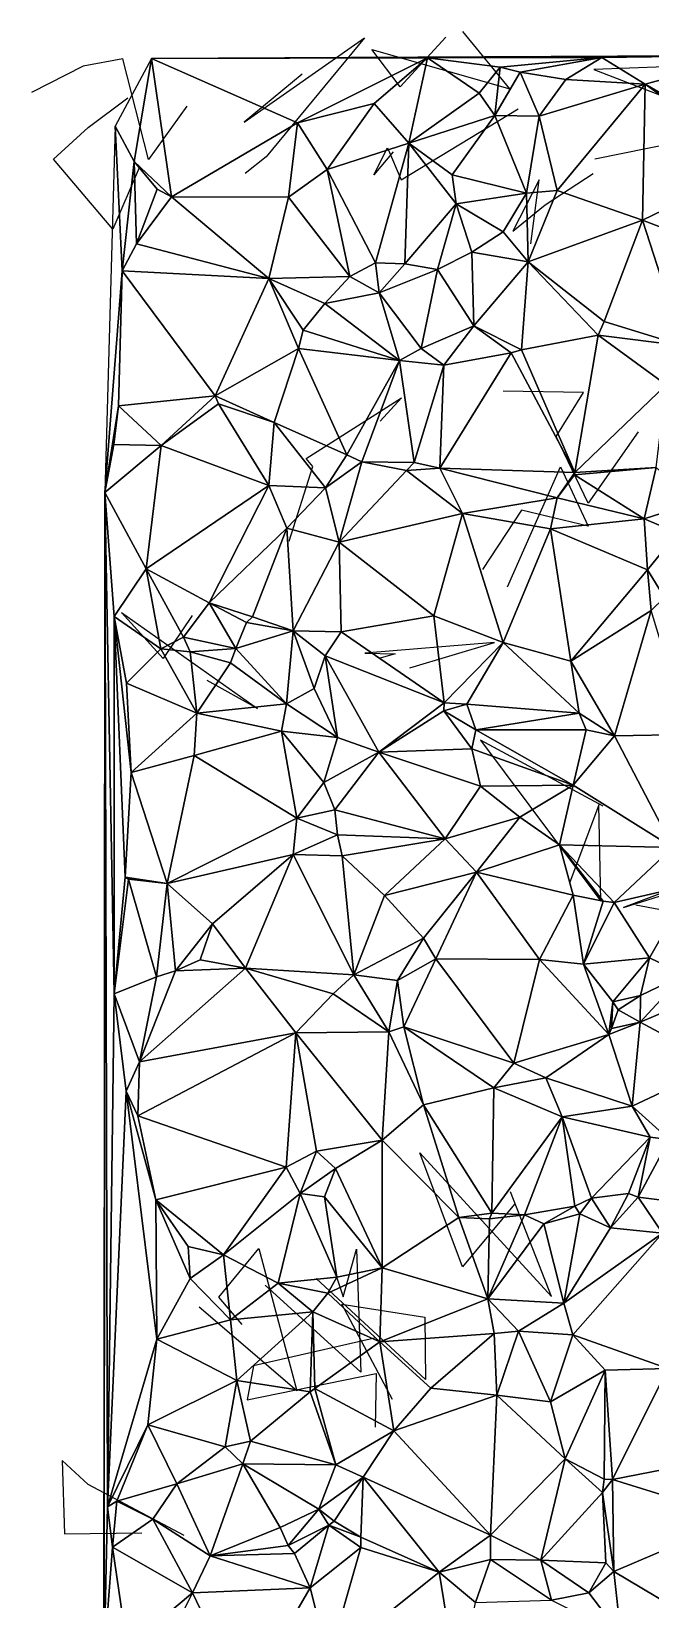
# Model space of a CAD drawing. Header units: metres. Extents: x -15.8 to 15.8, y -15 to 15.8.
# Drawn here: x -15.82 to -8.62, y -2.98 to 15.26 of the extents above; entities that cross this region are included whole.
import ezdxf

# ---------------------------------------------------------------- set-up
doc = ezdxf.new("R2010")
doc.units = ezdxf.units.M
doc.layers.add('CRACKS', color=1, linetype='Continuous')
doc.layers.add('STREET_MESH', color=7, linetype='Continuous')

msp = doc.modelspace()

# ---------------------------------------------------------------- linework, layer by layer
at = {"layer": 'CRACKS'}
for points in [[(-12.67, 14.762, 0.1), (-13.346, 14.202, 0.1), (-11.945, 15.184, 0.1), (-13.09, 13.797, 0.1), (-13.336, 13.606, 0.1)], [(-11.001, 15.19, 0.1), (-11.533, 14.614, 0.1), (-11.861, 15.047, 0.1), (-10.256, 14.59, 0.1), (-10.801, 15.258, 0.1)], [(-14.014, 14.389, 0.1), (-14.46, 13.766, 0.1), (-14.757, 14.937, 0.1), (-15.219, 14.853, 0.1), (-15.821, 14.546, 0.1)], [(-9.268, 13.775, 0.1), (-8.329, 13.964, 0.1), (-8.45, 14.844, 0.1), (-9.279, 14.814, 0.1), (-7.853, 14.263, 0.1)], [(-14.569, 13.67, 0.1), (-14.875, 12.957, 0.1), (-15.563, 13.771, 0.1), (-15.159, 14.139, 0.1), (-14.7, 14.484, 0.1)], [(-11.611, 13.856, 0.1), (-11.836, 13.589, 0.1), (-11.68, 13.902, 0.1), (-11.521, 13.531, 0.1), (-10.16, 14.358, 0.1)], [(-10.012, 12.786, 0.1), (-9.915, 13.53, 0.1), (-10.221, 12.933, 0.1), (-9.844, 13.24, 0.1), (-9.287, 13.606, 0.1)], [(-12.821, 9.33, 0.1), (-12.547, 10.199, 0.1), (-12.624, 10.292, 0.1), (-11.517, 10.998, 0.1), (-11.765, 10.727, 0.1)], [(-8.763, 10.602, 0.1), (-9.345, 9.77, 0.1), (-9.716, 10.546, 0.1), (-9.398, 11.058, 0.1), (-10.332, 11.075, 0.1)], [(-10.285, 8.799, 0.1), (-9.666, 10.194, 0.1), (-9.345, 9.506, 0.1), (-10.119, 9.689, 0.1), (-10.572, 9, 0.1)], [(-13.952, 8.467, 0.1), (-14.29, 7.967, 0.1), (-14.774, 8.5, 0.1), (-13.191, 7.384, 0.1), (-13.776, 7.708, 0.1)], [(-11.421, 7.858, 0.1), (-10.433, 8.15, 0.1), (-11.943, 8.028, 0.1), (-11.589, 8.021, 0.1), (-11.766, 7.968, 0.1)], [(-9.171, 6.247, 0.1), (-10.599, 7.015, 0.1), (-9.198, 5.143, 0.1), (-9.219, 6.265, 0.1), (-9.561, 5.353, 0.1)], [(-8.789, 5.099, 0.1), (-7.637, 4.883, 0.1), (-8.07, 5.395, 0.1), (-8.933, 5.071, 0.1), (-8.01, 5.36, 0.1)], [(-10.2, 1.622, 0.1), (-10.805, 0.89, 0.1), (-11.301, 2.217, 0.1), (-9.773, 0.547, 0.1), (-10.25, 1.765, 0.1)], [(-13.37, 0.219, 0.1), (-13.641, 0.539, 0.1), (-13.176, 1.105, 0.1), (-12.735, -0.549, 0.1), (-13.871, 0.424, 0.1)], [(-12.268, 0.762, 0.1), (-12.193, 0.541, 0.1), (-12.04, 1.096, 0.1), (-11.989, -0.332, 0.1), (-13.102, 0.677, 0.1)], [(-11.62, -0.652, 0.1), (-12.211, 0.458, 0.1), (-11.245, 0.306, 0.1), (-11.236, -0.418, 0.1), (-12.51, 0.757, 0.1)], [(-11.83, 0.06, 0.1), (-13.236, -0.26, 0.1), (-13.311, -0.657, 0.1), (-11.809, -0.35, 0.1), (-11.822, -0.974, 0.1)], [(-14.043, -2.231, 0.1), (-15.16, -1.639, 0.1), (-15.462, -1.36, 0.1), (-15.434, -2.212, 0.1), (-14.538, -2.202, 0.1)]]:
    msp.add_polyline3d(points, dxfattribs=at)
at = {"layer": 'STREET_MESH'}
for points in [[(-11.213, 14.949), (-7.453, 14.976), (-14.422, 14.944)], [(-11.213, 14.949), (-9.185, 14.953), (-7.453, 14.976)], [(-9.185, 14.953), (-8.681, 14.644), (-7.453, 14.976)], [(-8.681, 14.644), (-7.363, 13.881), (-7.453, 14.976)], [(-14.846, 14.154), (-14.625, 13.745), (-14.422, 14.944)], [(-14.625, 13.745), (-14.193, 13.334), (-14.422, 14.944)], [(-12.726, 14.195), (-11.213, 14.949), (-14.422, 14.944)], [(-14.193, 13.334), (-12.726, 14.195), (-14.422, 14.944)], [(-11.833, 14.42), (-11.213, 14.949), (-12.726, 14.195)], [(-11.213, 14.949), (-11.833, 14.42), (-11.431, 13.957)], [(-11.213, 14.949), (-11.431, 13.957), (-10.611, 14.54)], [(-11.213, 14.949), (-10.368, 14.84), (-9.185, 14.953)], [(-10.368, 14.84), (-11.213, 14.949), (-10.611, 14.54)], [(-10.368, 14.84), (-10.611, 14.54), (-10.429, 14.279)], [(-10.368, 14.84), (-10.429, 14.279), (-10.135, 14.784)], [(-10.429, 14.279), (-9.914, 14.272), (-10.135, 14.784)], [(-9.185, 14.953), (-10.368, 14.84), (-10.135, 14.784)], [(-9.606, 14.699), (-9.185, 14.953), (-10.135, 14.784)], [(-9.914, 14.272), (-9.606, 14.699), (-10.135, 14.784)], [(-9.606, 14.699), (-8.681, 14.644), (-9.185, 14.953)], [(-8.681, 14.644), (-9.606, 14.699), (-9.914, 14.272)], [(-8.681, 14.644), (-9.914, 14.272), (-9.707, 13.409)], [(-8.681, 14.644), (-9.707, 13.409), (-8.714, 13.063)], [(-7.376, 13.711), (-8.681, 14.644), (-8.714, 13.063)], [(-7.363, 13.881), (-8.681, 14.644), (-7.376, 13.711)], [(-11.833, 14.42), (-12.726, 14.195), (-12.382, 13.652)], [(-11.431, 13.957), (-11.833, 14.42), (-12.382, 13.652)], [(-10.611, 14.54), (-11.431, 13.957), (-10.429, 14.279)], [(-10.429, 14.279), (-11.431, 13.957), (-10.927, 13.589)], [(-10.429, 14.279), (-10.927, 13.589), (-10.064, 13.377)], [(-9.914, 14.272), (-10.429, 14.279), (-10.064, 13.377)], [(-9.707, 13.409), (-9.914, 14.272), (-10.064, 13.377)], [(-14.968, 9.897), (-14.764, 12.474), (-14.846, 14.154)], [(-14.764, 12.474), (-14.625, 13.745), (-14.846, 14.154)], [(-12.832, 13.33), (-12.726, 14.195), (-14.193, 13.334)], [(-12.382, 13.652), (-12.726, 14.195), (-12.832, 13.33)], [(-11.818, 12.566), (-11.431, 13.957), (-12.382, 13.652)], [(-11.431, 13.957), (-11.818, 12.566), (-11.477, 12.554)], [(-10.879, 13.251), (-11.431, 13.957), (-11.477, 12.554)], [(-11.431, 13.957), (-10.879, 13.251), (-10.927, 13.589)], [(-14.764, 12.474), (-14.6, 12.786), (-14.625, 13.745)], [(-14.625, 13.745), (-14.357, 13.424), (-14.193, 13.334)], [(-14.6, 12.786), (-14.357, 13.424), (-14.625, 13.745)], [(-7.376, 13.711), (-8.714, 13.063), (-7.229, 12.491)], [(-12.116, 12.409), (-12.382, 13.652), (-12.832, 13.33)], [(-12.116, 12.409), (-11.818, 12.566), (-12.382, 13.652)], [(-10.927, 13.589), (-10.879, 13.251), (-10.064, 13.377)], [(-14.357, 13.424), (-14.6, 12.786), (-14.193, 13.334)], [(-14.6, 12.786), (-13.059, 12.385), (-14.193, 13.334)], [(-13.059, 12.385), (-12.832, 13.33), (-14.193, 13.334)], [(-13.059, 12.385), (-12.116, 12.409), (-12.832, 13.33)], [(-10.879, 13.251), (-10.335, 12.925), (-10.064, 13.377)], [(-10.335, 12.925), (-10.042, 12.579), (-10.064, 13.377)], [(-10.042, 12.579), (-9.707, 13.409), (-10.064, 13.377)], [(-9.707, 13.409), (-10.042, 12.579), (-8.714, 13.063)], [(-11.099, 12.489), (-10.879, 13.251), (-11.477, 12.554)], [(-11.099, 12.489), (-10.696, 12.69), (-10.879, 13.251)], [(-10.696, 12.69), (-10.335, 12.925), (-10.879, 13.251)], [(-10.042, 12.579), (-9.159, 11.885), (-8.714, 13.063)], [(-8.714, 13.063), (-9.159, 11.885), (-8.24, 11.602)], [(-8.714, 13.063), (-8.24, 11.602), (-7.229, 12.491)], [(-14.6, 12.786), (-14.764, 12.474), (-13.059, 12.385)], [(-10.335, 12.925), (-10.696, 12.69), (-10.042, 12.579)], [(-10.696, 12.69), (-11.099, 12.489), (-10.675, 11.835)], [(-10.042, 12.579), (-10.696, 12.69), (-10.675, 11.835)], [(-14.764, 12.474), (-14.968, 9.897), (-14.809, 10.904)], [(-13.684, 11.019), (-14.764, 12.474), (-14.809, 10.904)], [(-14.764, 12.474), (-13.684, 11.019), (-13.059, 12.385)], [(-12.116, 12.409), (-13.059, 12.385), (-12.406, 12.093)], [(-11.774, 12.217), (-12.116, 12.409), (-12.406, 12.093)], [(-11.818, 12.566), (-12.116, 12.409), (-11.774, 12.217)], [(-11.818, 12.566), (-11.774, 12.217), (-11.477, 12.554)], [(-11.774, 12.217), (-11.099, 12.489), (-11.477, 12.554)], [(-11.287, 11.57), (-11.099, 12.489), (-11.774, 12.217)], [(-11.099, 12.489), (-11.287, 11.57), (-10.675, 11.835)], [(-10.122, 11.553), (-10.042, 12.579), (-10.675, 11.835)], [(-10.042, 12.579), (-10.122, 11.553), (-9.227, 11.727)], [(-10.042, 12.579), (-9.227, 11.727), (-9.159, 11.885)], [(-13.684, 11.019), (-12.715, 11.569), (-13.059, 12.385)], [(-13.059, 12.385), (-12.66, 11.783), (-12.406, 12.093)], [(-12.715, 11.569), (-12.66, 11.783), (-13.059, 12.385)], [(-12.66, 11.783), (-11.538, 11.429), (-12.406, 12.093)], [(-11.538, 11.429), (-11.774, 12.217), (-12.406, 12.093)], [(-11.538, 11.429), (-11.287, 11.57), (-11.774, 12.217)], [(-9.159, 11.885), (-9.227, 11.727), (-8.24, 11.602)], [(-11.538, 11.429), (-12.66, 11.783), (-12.715, 11.569)], [(-11.287, 11.57), (-11.023, 11.376), (-10.675, 11.835)], [(-11.023, 11.376), (-10.242, 11.521), (-10.675, 11.835)], [(-10.242, 11.521), (-10.122, 11.553), (-10.675, 11.835)], [(-9.227, 11.727), (-10.122, 11.553), (-9.498, 10.129)], [(-9.227, 11.727), (-9.498, 10.129), (-8.437, 11.147)], [(-8.24, 11.602), (-9.227, 11.727), (-8.437, 11.147)], [(-12.715, 11.569), (-13.684, 11.019), (-12.997, 10.711)], [(-12.152, 10.334), (-12.715, 11.569), (-12.997, 10.711)], [(-11.538, 11.429), (-12.715, 11.569), (-12.152, 10.334)], [(-11.023, 11.376), (-11.287, 11.57), (-11.538, 11.429)], [(-9.498, 10.129), (-10.242, 11.521), (-11.069, 10.177)], [(-10.242, 11.521), (-11.023, 11.376), (-11.069, 10.177)], [(-10.122, 11.553), (-10.242, 11.521), (-9.498, 10.129)], [(-11.977, 10.251), (-11.538, 11.429), (-12.152, 10.334)], [(-11.977, 10.251), (-11.368, 10.244), (-11.538, 11.429)], [(-11.368, 10.244), (-11.023, 11.376), (-11.538, 11.429)], [(-11.023, 11.376), (-11.368, 10.244), (-11.069, 10.177)], [(-9.498, 10.129), (-8.552, 10.188), (-8.437, 11.147)], [(-14.312, 10.443), (-13.684, 11.019), (-14.809, 10.904)], [(-13.684, 11.019), (-14.312, 10.443), (-13.643, 10.928)], [(-13.684, 11.019), (-13.643, 10.928), (-12.997, 10.711)], [(-14.968, 9.897), (-14.863, 10.453), (-14.809, 10.904)], [(-14.863, 10.453), (-14.312, 10.443), (-14.809, 10.904)], [(-13.643, 10.928), (-14.312, 10.443), (-13.059, 9.978)], [(-13.643, 10.928), (-13.059, 9.978), (-12.997, 10.711)], [(-13.059, 9.978), (-12.399, 9.949), (-12.997, 10.711)], [(-12.399, 9.949), (-12.152, 10.334), (-12.997, 10.711)], [(-14.312, 10.443), (-14.863, 10.453), (-14.968, 9.897)], [(-14.484, 9.008), (-14.312, 10.443), (-14.968, 9.897)], [(-14.312, 10.443), (-14.484, 9.008), (-13.059, 9.978)], [(-12.399, 9.949), (-11.977, 10.251), (-12.152, 10.334)], [(-11.977, 10.251), (-12.399, 9.949), (-12.242, 9.317)], [(-11.457, 10.151), (-11.977, 10.251), (-12.242, 9.317)], [(-11.977, 10.251), (-11.457, 10.151), (-11.368, 10.244)], [(-11.368, 10.244), (-11.457, 10.151), (-11.069, 10.177)], [(-10.807, 9.651), (-11.457, 10.151), (-12.242, 9.317)], [(-11.457, 10.151), (-10.807, 9.651), (-11.069, 10.177)], [(-9.706, 9.834), (-9.498, 10.129), (-11.069, 10.177)], [(-10.807, 9.651), (-9.706, 9.834), (-11.069, 10.177)], [(-9.706, 9.834), (-9.505, 10.1), (-9.498, 10.129)], [(-9.505, 10.1), (-9.706, 9.834), (-8.692, 9.589)], [(-8.552, 10.188), (-9.505, 10.1), (-8.692, 9.589)], [(-9.505, 10.1), (-8.552, 10.188), (-9.498, 10.129)], [(-8.099, 9.781), (-8.552, 10.188), (-8.692, 9.589)], [(-14.973, -3.648), (-14.968, 9.897), (-14.985, -6.728)], [(-14.934, -1.898), (-14.968, 9.897), (-14.973, -3.648)], [(-14.968, 9.897), (-14.859, 4.066), (-14.86, 8.452)], [(-14.968, 9.897), (-14.934, -1.898), (-14.859, 4.066)], [(-14.484, 9.008), (-14.968, 9.897), (-14.86, 8.452)], [(-13.059, 9.978), (-14.484, 9.008), (-13.755, 8.614)], [(-13.059, 9.978), (-13.755, 8.614), (-12.848, 9.479)], [(-12.399, 9.949), (-13.059, 9.978), (-12.848, 9.479)], [(-12.242, 9.317), (-12.399, 9.949), (-12.848, 9.479)], [(-9.706, 9.834), (-10.807, 9.651), (-9.783, 9.474)], [(-9.706, 9.834), (-9.783, 9.474), (-8.692, 9.589)], [(-8.304, 9.426), (-8.099, 9.781), (-8.692, 9.589)], [(-11.139, 8.462), (-10.807, 9.651), (-12.242, 9.317)], [(-10.807, 9.651), (-11.139, 8.462), (-10.334, 8.151)], [(-9.783, 9.474), (-10.807, 9.651), (-10.334, 8.151)], [(-9.783, 9.474), (-8.653, 8.995), (-8.692, 9.589)], [(-8.653, 8.995), (-8.304, 9.426), (-8.692, 9.589)], [(-13.755, 8.614), (-13.248, 8.451), (-12.848, 9.479)], [(-12.848, 9.479), (-13.248, 8.451), (-12.777, 8.288)], [(-12.242, 9.317), (-12.848, 9.479), (-12.777, 8.288)], [(-12.217, 8.275), (-12.242, 9.317), (-12.777, 8.288)], [(-11.139, 8.462), (-12.242, 9.317), (-12.217, 8.275)], [(-9.547, 7.934), (-9.783, 9.474), (-10.334, 8.151)], [(-9.547, 7.934), (-8.653, 8.995), (-9.783, 9.474)], [(-8.455, 8.674), (-8.304, 9.426), (-8.653, 8.995)], [(-14.314, 8.076), (-14.484, 9.008), (-14.86, 8.452)], [(-14.484, 9.008), (-14.05, 8.212), (-13.755, 8.614)], [(-14.05, 8.212), (-14.484, 9.008), (-14.314, 8.076)], [(-8.612, 8.525), (-8.653, 8.995), (-9.547, 7.934)], [(-8.612, 8.525), (-8.455, 8.674), (-8.653, 8.995)], [(-14.05, 8.212), (-13.442, 8.08), (-13.755, 8.614)], [(-13.317, 8.384), (-13.248, 8.451), (-13.755, 8.614)], [(-13.442, 8.08), (-13.317, 8.384), (-13.755, 8.614)], [(-14.729, 5.421), (-14.661, 6.64), (-14.86, 8.452)], [(-14.859, 4.066), (-14.729, 5.421), (-14.86, 8.452)], [(-14.661, 6.64), (-14.714, 7.678), (-14.86, 8.452)], [(-14.714, 7.678), (-14.314, 8.076), (-14.86, 8.452)], [(-13.248, 8.451), (-13.317, 8.384), (-12.777, 8.288)], [(-11.019, 7.448), (-11.139, 8.462), (-12.217, 8.275)], [(-11.139, 8.462), (-11.019, 7.448), (-10.334, 8.151)], [(-8.612, 8.525), (-9.547, 7.934), (-9.04, 7.068)], [(-8.175, 7.083), (-8.612, 8.525), (-9.04, 7.068)], [(-13.976, 8.042), (-14.05, 8.212), (-14.314, 8.076)], [(-13.976, 8.042), (-13.442, 8.08), (-14.05, 8.212)], [(-13.317, 8.384), (-13.442, 8.08), (-12.777, 8.288)], [(-13.442, 8.08), (-12.855, 7.438), (-12.777, 8.288)], [(-12.855, 7.438), (-12.531, 7.617), (-12.777, 8.288)], [(-12.404, 7.996), (-12.217, 8.275), (-12.777, 8.288)], [(-12.531, 7.617), (-12.404, 7.996), (-12.777, 8.288)], [(-12.404, 7.996), (-11.019, 7.448), (-12.217, 8.275)], [(-14.314, 8.076), (-14.714, 7.678), (-13.895, 7.331)], [(-13.976, 8.042), (-14.314, 8.076), (-13.895, 7.331)], [(-13.506, 7.916), (-13.442, 8.08), (-13.976, 8.042)], [(-13.506, 7.916), (-13.976, 8.042), (-13.895, 7.331)], [(-12.855, 7.438), (-13.442, 8.08), (-13.506, 7.916)], [(-11.019, 7.448), (-10.756, 7.433), (-10.334, 8.151)], [(-10.756, 7.433), (-9.449, 7.331), (-10.334, 8.151)], [(-9.449, 7.331), (-9.547, 7.934), (-10.334, 8.151)], [(-12.855, 7.438), (-13.506, 7.916), (-13.895, 7.331)], [(-12.404, 7.996), (-12.531, 7.617), (-12.261, 7.048)], [(-12.404, 7.996), (-11.778, 6.875), (-11.019, 7.448)], [(-11.778, 6.875), (-12.404, 7.996), (-12.261, 7.048)], [(-9.547, 7.934), (-9.449, 7.331), (-9.04, 7.068)], [(-13.895, 7.331), (-14.714, 7.678), (-14.661, 6.64)], [(-12.531, 7.617), (-12.855, 7.438), (-12.261, 7.048)], [(-13.928, 6.836), (-13.895, 7.331), (-14.661, 6.64)], [(-13.928, 6.836), (-12.912, 7.119), (-13.895, 7.331)], [(-12.912, 7.119), (-12.855, 7.438), (-13.895, 7.331)], [(-12.855, 7.438), (-12.912, 7.119), (-12.261, 7.048)], [(-11.019, 7.448), (-11.778, 6.875), (-11.022, 7.356)], [(-11.778, 6.875), (-10.697, 6.916), (-11.022, 7.356)], [(-10.756, 7.433), (-11.019, 7.448), (-11.022, 7.356)], [(-10.653, 7.135), (-10.756, 7.433), (-11.022, 7.356)], [(-10.697, 6.916), (-10.653, 7.135), (-11.022, 7.356)], [(-10.653, 7.135), (-9.449, 7.331), (-10.756, 7.433)], [(-9.449, 7.331), (-10.653, 7.135), (-9.37, 7.137)], [(-9.449, 7.331), (-9.37, 7.137), (-9.04, 7.068)], [(-12.733, 6.107), (-12.912, 7.119), (-13.928, 6.836)], [(-12.261, 7.048), (-12.912, 7.119), (-12.42, 6.522)], [(-12.912, 7.119), (-12.733, 6.107), (-12.42, 6.522)], [(-10.653, 7.135), (-10.697, 6.916), (-9.518, 6.494)], [(-9.37, 7.137), (-10.653, 7.135), (-9.518, 6.494)], [(-9.37, 7.137), (-9.518, 6.494), (-9.04, 7.068)], [(-11.778, 6.875), (-12.261, 7.048), (-12.42, 6.522)], [(-9.04, 7.068), (-9.518, 6.494), (-8.359, 5.766)], [(-8.175, 7.083), (-9.04, 7.068), (-8.359, 5.766)], [(-14.241, 5.349), (-13.928, 6.836), (-14.661, 6.64)], [(-14.241, 5.349), (-12.733, 6.107), (-13.928, 6.836)], [(-12.291, 6.206), (-11.778, 6.875), (-12.42, 6.522)], [(-11.778, 6.875), (-12.291, 6.206), (-11.007, 5.868)], [(-10.697, 6.916), (-11.778, 6.875), (-10.597, 6.479)], [(-10.597, 6.479), (-11.778, 6.875), (-11.007, 5.868)], [(-10.697, 6.916), (-10.597, 6.479), (-9.518, 6.494)], [(-14.729, 5.421), (-14.241, 5.349), (-14.661, 6.64)], [(-12.733, 6.107), (-12.291, 6.206), (-12.42, 6.522)], [(-10.14, 6.121), (-10.597, 6.479), (-11.007, 5.868)], [(-10.597, 6.479), (-10.14, 6.121), (-9.518, 6.494)], [(-10.14, 6.121), (-9.678, 5.798), (-9.518, 6.494)], [(-9.518, 6.494), (-9.678, 5.798), (-8.359, 5.766)], [(-12.733, 6.107), (-12.26, 5.913), (-12.291, 6.206)], [(-12.291, 6.206), (-12.26, 5.913), (-11.007, 5.868)], [(-12.776, 5.685), (-12.733, 6.107), (-14.241, 5.349)], [(-12.733, 6.107), (-12.776, 5.685), (-12.26, 5.913)], [(-10.644, 5.481), (-10.14, 6.121), (-11.007, 5.868)], [(-10.644, 5.481), (-9.678, 5.798), (-10.14, 6.121)], [(-12.26, 5.913), (-12.776, 5.685), (-12.207, 5.671)], [(-12.26, 5.913), (-12.207, 5.671), (-11.007, 5.868)], [(-12.207, 5.671), (-11.715, 5.208), (-11.007, 5.868)], [(-11.715, 5.208), (-10.644, 5.481), (-11.007, 5.868)], [(-12.776, 5.685), (-14.241, 5.349), (-13.713, 4.88)], [(-13.331, 4.363), (-12.776, 5.685), (-13.713, 4.88)], [(-12.071, 4.286), (-12.776, 5.685), (-13.331, 4.363)], [(-12.776, 5.685), (-12.071, 4.286), (-12.207, 5.671)], [(-12.071, 4.286), (-11.715, 5.208), (-12.207, 5.671)], [(-9.678, 5.798), (-10.644, 5.481), (-9.519, 5.213)], [(-9.17, 5.144), (-9.678, 5.798), (-9.519, 5.213)], [(-9.678, 5.798), (-9.042, 5.127), (-8.359, 5.766)], [(-9.042, 5.127), (-9.678, 5.798), (-9.17, 5.144)], [(-9.042, 5.127), (-8.147, 5.332), (-8.359, 5.766)], [(-11.261, 4.715), (-10.644, 5.481), (-11.715, 5.208)], [(-10.644, 5.481), (-11.261, 4.715), (-11.117, 4.472)], [(-9.912, 4.467), (-10.644, 5.481), (-11.117, 4.472)], [(-10.644, 5.481), (-9.912, 4.467), (-9.519, 5.213)], [(-14.691, 5.401), (-14.729, 5.421), (-14.859, 4.066)], [(-14.364, 4.262), (-14.691, 5.401), (-14.859, 4.066)], [(-14.691, 5.401), (-14.241, 5.349), (-14.729, 5.421)], [(-14.241, 5.349), (-14.691, 5.401), (-14.364, 4.262)], [(-14.241, 5.349), (-14.364, 4.262), (-14.143, 4.335)], [(-13.713, 4.88), (-14.241, 5.349), (-14.143, 4.335)], [(-9.042, 5.127), (-8.63, 4.485), (-8.147, 5.332)], [(-8.147, 5.332), (-8.63, 4.485), (-8.23, 4.291)], [(-12.071, 4.286), (-11.261, 4.715), (-11.715, 5.208)], [(-9.912, 4.467), (-9.401, 4.411), (-9.519, 5.213)], [(-9.401, 4.411), (-9.17, 5.144), (-9.519, 5.213)], [(-9.401, 4.411), (-9.042, 5.127), (-9.17, 5.144)], [(-9.401, 4.411), (-8.63, 4.485), (-9.042, 5.127)], [(-13.857, 4.463), (-13.713, 4.88), (-14.143, 4.335)], [(-13.857, 4.463), (-13.331, 4.363), (-13.713, 4.88)], [(-11.261, 4.715), (-12.071, 4.286), (-11.563, 4.22)], [(-11.261, 4.715), (-11.563, 4.22), (-11.117, 4.472)], [(-13.331, 4.363), (-13.857, 4.463), (-14.143, 4.335)], [(-11.563, 4.22), (-11.487, 3.681), (-11.117, 4.472)], [(-11.487, 3.681), (-10.211, 3.259), (-11.117, 4.472)], [(-10.211, 3.259), (-9.912, 4.467), (-11.117, 4.472)], [(-10.211, 3.259), (-9.106, 3.593), (-9.912, 4.467)], [(-9.106, 3.593), (-9.401, 4.411), (-9.912, 4.467)], [(-9.056, 3.973), (-8.63, 4.485), (-9.401, 4.411)], [(-9.106, 3.593), (-9.056, 3.973), (-9.401, 4.411)], [(-9.056, 3.973), (-8.738, 4.046), (-8.63, 4.485)], [(-8.63, 4.485), (-8.738, 4.046), (-8.23, 4.291)], [(-14.564, 3.277), (-14.364, 4.262), (-14.859, 4.066)], [(-13.331, 4.363), (-14.564, 3.277), (-12.744, 3.612)], [(-14.564, 3.277), (-13.331, 4.363), (-14.143, 4.335)], [(-14.364, 4.262), (-14.564, 3.277), (-14.143, 4.335)], [(-12.31, 4.065), (-13.331, 4.363), (-12.744, 3.612)], [(-12.071, 4.286), (-13.331, 4.363), (-12.31, 4.065)], [(-11.662, 3.625), (-12.071, 4.286), (-12.31, 4.065)], [(-12.071, 4.286), (-11.662, 3.625), (-11.563, 4.22)], [(-11.563, 4.22), (-11.662, 3.625), (-11.487, 3.681)], [(-8.74, 3.738), (-7.829, 4.125), (-8.23, 4.291)], [(-8.738, 4.046), (-8.74, 3.738), (-8.23, 4.291)], [(-14.859, 4.066), (-14.934, -1.898), (-14.717, 2.935)], [(-14.564, 3.277), (-14.859, 4.066), (-14.717, 2.935)], [(-11.662, 3.625), (-12.31, 4.065), (-12.744, 3.612)], [(-9.056, 3.973), (-8.997, 3.878), (-8.738, 4.046)], [(-8.997, 3.878), (-8.74, 3.738), (-8.738, 4.046)], [(-7.829, 4.125), (-8.74, 3.738), (-7.814, 3.242)], [(-9.072, 3.661), (-9.056, 3.973), (-9.106, 3.593)], [(-9.072, 3.661), (-8.997, 3.878), (-9.056, 3.973)], [(-8.997, 3.878), (-9.072, 3.661), (-8.74, 3.738)], [(-11.662, 3.625), (-11.26, 2.776), (-11.487, 3.681)], [(-10.442, 2.974), (-10.211, 3.259), (-11.487, 3.681)], [(-11.26, 2.776), (-10.442, 2.974), (-11.487, 3.681)], [(-8.74, 3.738), (-9.106, 3.593), (-8.833, 2.76)], [(-8.74, 3.738), (-9.072, 3.661), (-9.106, 3.593)], [(-8.74, 3.738), (-8.833, 2.76), (-7.814, 3.242)], [(-14.584, 2.647), (-12.859, 2.052), (-12.744, 3.612)], [(-14.564, 3.277), (-14.584, 2.647), (-12.744, 3.612)], [(-12.859, 2.052), (-12.505, 2.238), (-12.744, 3.612)], [(-11.74, 2.364), (-11.662, 3.625), (-12.744, 3.612)], [(-12.505, 2.238), (-11.74, 2.364), (-12.744, 3.612)], [(-11.26, 2.776), (-11.662, 3.625), (-11.74, 2.364)], [(-9.836, 3.091), (-9.106, 3.593), (-10.211, 3.259)], [(-9.106, 3.593), (-9.836, 3.091), (-8.833, 2.76)], [(-14.584, 2.647), (-14.564, 3.277), (-14.717, 2.935)], [(-10.442, 2.974), (-9.836, 3.091), (-10.211, 3.259)], [(-7.814, 3.242), (-8.833, 2.76), (-8.402, 2.372)], [(-14.934, -1.898), (-14.36, 0.05), (-14.717, 2.935)], [(-14.36, 0.05), (-14.372, 1.671), (-14.717, 2.935)], [(-14.372, 1.671), (-14.584, 2.647), (-14.717, 2.935)], [(-10.442, 2.974), (-11.26, 2.776), (-10.465, 1.517)], [(-9.646, 2.637), (-10.442, 2.974), (-10.465, 1.517)], [(-9.836, 3.091), (-10.442, 2.974), (-9.646, 2.637)], [(-9.836, 3.091), (-9.646, 2.637), (-8.833, 2.76)], [(-10.85, 1.466), (-11.26, 2.776), (-11.74, 2.364)], [(-10.465, 1.517), (-11.26, 2.776), (-10.85, 1.466)], [(-9.646, 2.637), (-8.624, 2.398), (-8.833, 2.76)], [(-8.833, 2.76), (-8.624, 2.398), (-8.402, 2.372)], [(-14.584, 2.647), (-14.372, 1.671), (-12.859, 2.052)], [(-9.646, 2.637), (-10.465, 1.517), (-10.084, 1.495)], [(-9.5, 1.598), (-9.646, 2.637), (-10.084, 1.495)], [(-8.624, 2.398), (-9.646, 2.637), (-9.306, 1.69)], [(-9.646, 2.637), (-9.5, 1.598), (-9.306, 1.69)], [(-8.874, 1.744), (-8.624, 2.398), (-9.306, 1.69)], [(-8.624, 2.398), (-8.874, 1.744), (-8.764, 1.703)], [(-8.624, 2.398), (-8.764, 1.703), (-8.402, 2.372)], [(-8.764, 1.703), (-8.293, 1.642), (-8.402, 2.372)], [(-12.696, 1.744), (-12.505, 2.238), (-12.859, 2.052)], [(-12.696, 1.744), (-12.282, 2.033), (-12.505, 2.238)], [(-12.505, 2.238), (-12.282, 2.033), (-11.74, 2.364)], [(-12.282, 2.033), (-11.741, 0.878), (-11.74, 2.364)], [(-11.741, 0.878), (-10.85, 1.466), (-11.74, 2.364)], [(-14.372, 1.671), (-13.587, 1.032), (-12.859, 2.052)], [(-13.587, 1.032), (-12.696, 1.744), (-12.859, 2.052)], [(-12.413, 1.704), (-12.282, 2.033), (-12.696, 1.744)], [(-12.282, 2.033), (-12.413, 1.704), (-11.741, 0.878)], [(-13.974, 0.754), (-14.372, 1.671), (-14.36, 0.05)], [(-13.996, 1.128), (-13.587, 1.032), (-14.372, 1.671)], [(-13.974, 0.754), (-13.996, 1.128), (-14.372, 1.671)], [(-13.587, 1.032), (-12.95, 0.7), (-12.696, 1.744)], [(-12.95, 0.7), (-12.268, 0.77), (-12.696, 1.744)], [(-12.268, 0.77), (-12.413, 1.704), (-12.696, 1.744)], [(-12.413, 1.704), (-12.268, 0.77), (-11.741, 0.878)], [(-9.5, 1.598), (-9.443, 1.509), (-9.306, 1.69)], [(-9.306, 1.69), (-9.443, 1.509), (-9.086, 1.346)], [(-8.874, 1.744), (-9.306, 1.69), (-9.086, 1.346)], [(-8.874, 1.744), (-9.086, 1.346), (-8.764, 1.703)], [(-9.086, 1.346), (-8.481, 1.282), (-8.764, 1.703)], [(-8.481, 1.282), (-8.293, 1.642), (-8.764, 1.703)], [(-10.85, 1.466), (-11.741, 0.878), (-10.512, 0.52)], [(-10.465, 1.517), (-10.85, 1.466), (-10.492, 1.451)], [(-10.492, 1.451), (-10.85, 1.466), (-10.512, 0.52)], [(-10.492, 1.451), (-10.512, 0.52), (-10.084, 1.495)], [(-10.512, 0.52), (-9.861, 1.39), (-10.084, 1.495)], [(-10.465, 1.517), (-10.492, 1.451), (-10.084, 1.495)], [(-9.861, 1.39), (-9.5, 1.598), (-10.084, 1.495)], [(-9.443, 1.509), (-9.5, 1.598), (-9.861, 1.39)], [(-9.443, 1.509), (-9.861, 1.39), (-9.628, 0.47)], [(-9.443, 1.509), (-9.628, 0.47), (-9.086, 1.346)], [(-9.628, 0.47), (-9.861, 1.39), (-10.512, 0.52)], [(-9.628, 0.47), (-8.481, 1.282), (-9.086, 1.346)], [(-8.481, 1.282), (-9.628, 0.47), (-9.524, 0.101)], [(-8.42, -0.291), (-8.481, 1.282), (-9.524, 0.101)], [(-13.996, 1.128), (-13.974, 0.754), (-13.587, 1.032)], [(-13.974, 0.754), (-13.506, 0.276), (-13.587, 1.032)], [(-13.506, 0.276), (-12.95, 0.7), (-13.587, 1.032)], [(-13.506, 0.276), (-13.974, 0.754), (-14.36, 0.05)], [(-12.268, 0.77), (-12.95, 0.7), (-12.372, 0.587)], [(-11.769, 0.021), (-11.741, 0.878), (-12.372, 0.587)], [(-11.741, 0.878), (-12.268, 0.77), (-12.372, 0.587)], [(-10.512, 0.52), (-11.741, 0.878), (-11.769, 0.021)], [(-12.95, 0.7), (-13.506, 0.276), (-12.548, 0.37)], [(-12.95, 0.7), (-12.548, 0.37), (-12.372, 0.587)], [(-12.548, 0.37), (-11.769, 0.021), (-12.372, 0.587)], [(-12.548, 0.37), (-13.506, 0.276), (-13.432, -0.432)], [(-12.577, -0.562), (-12.548, 0.37), (-13.432, -0.432)], [(-12.577, -0.562), (-12.524, -0.524), (-12.548, 0.37)], [(-12.548, 0.37), (-12.524, -0.524), (-11.769, 0.021)], [(-10.438, 0.115), (-10.512, 0.52), (-11.769, 0.021)], [(-10.154, 0.143), (-10.512, 0.52), (-10.438, 0.115)], [(-10.154, 0.143), (-9.628, 0.47), (-10.512, 0.52)], [(-9.628, 0.47), (-10.154, 0.143), (-9.524, 0.101)], [(-13.432, -0.432), (-13.506, 0.276), (-14.36, 0.05)], [(-14.934, -1.898), (-14.468, -0.946), (-14.36, 0.05)], [(-14.468, -0.946), (-13.432, -0.432), (-14.36, 0.05)], [(-12.524, -0.524), (-11.606, -1.017), (-11.769, 0.021)], [(-11.176, -0.519), (-10.438, 0.115), (-11.769, 0.021)], [(-11.606, -1.017), (-11.176, -0.519), (-11.769, 0.021)], [(-11.176, -0.519), (-10.409, -0.6), (-10.438, 0.115)], [(-10.409, -0.6), (-10.154, 0.143), (-10.438, 0.115)], [(-10.154, 0.143), (-10.409, -0.6), (-9.781, -0.677)], [(-10.154, 0.143), (-9.781, -0.677), (-9.524, 0.101)], [(-9.781, -0.677), (-9.146, -0.309), (-9.524, 0.101)], [(-9.146, -0.309), (-8.42, -0.291), (-9.524, 0.101)], [(-9.613, -1.343), (-9.146, -0.309), (-9.781, -0.677)], [(-9.613, -1.343), (-9.157, -1.576), (-9.146, -0.309)], [(-9.146, -0.309), (-9.157, -1.576), (-9.062, -1.581)], [(-9.146, -0.309), (-9.062, -1.581), (-8.42, -0.291)], [(-9.062, -1.581), (-7.551, -1.287), (-8.42, -0.291)], [(-14.468, -0.946), (-13.566, -1.201), (-13.432, -0.432)], [(-13.566, -1.201), (-13.272, -1.136), (-13.432, -0.432)], [(-13.272, -1.136), (-12.577, -0.562), (-13.432, -0.432)], [(-12.524, -0.524), (-12.577, -0.562), (-12.278, -1.412)], [(-11.606, -1.017), (-12.524, -0.524), (-12.278, -1.412)], [(-11.606, -1.017), (-10.409, -0.6), (-11.176, -0.519)], [(-12.577, -0.562), (-13.272, -1.136), (-12.278, -1.412)], [(-10.482, -2.229), (-10.409, -0.6), (-11.606, -1.017)], [(-10.482, -2.229), (-9.613, -1.343), (-10.409, -0.6)], [(-10.409, -0.6), (-9.613, -1.343), (-9.781, -0.677)], [(-14.468, -0.946), (-14.934, -1.898), (-14.827, -1.833)], [(-14.128, -1.632), (-14.468, -0.946), (-14.827, -1.833)], [(-14.468, -0.946), (-14.128, -1.632), (-13.566, -1.201)], [(-11.606, -1.017), (-12.278, -1.412), (-11.96, -1.556)], [(-10.482, -2.229), (-11.606, -1.017), (-11.96, -1.556)], [(-14.128, -1.632), (-13.362, -1.398), (-13.566, -1.201)], [(-13.362, -1.398), (-13.272, -1.136), (-13.566, -1.201)], [(-13.272, -1.136), (-13.362, -1.398), (-12.278, -1.412)], [(-13.74, -2.47), (-13.362, -1.398), (-14.128, -1.632)], [(-13.362, -1.398), (-13.74, -2.47), (-12.929, -2.14)], [(-12.479, -1.925), (-13.362, -1.398), (-12.929, -2.14)], [(-13.362, -1.398), (-12.479, -1.925), (-12.278, -1.412)], [(-12.278, -1.412), (-12.479, -1.925), (-11.96, -1.556)], [(-9.613, -1.343), (-10.482, -2.229), (-9.897, -2.52)], [(-9.178, -1.733), (-9.613, -1.343), (-9.897, -2.52)], [(-9.157, -1.576), (-9.613, -1.343), (-9.178, -1.733)], [(-7.602, -2.036), (-7.551, -1.287), (-9.062, -1.581)], [(-14.409, -2.043), (-14.128, -1.632), (-14.827, -1.833)], [(-14.409, -2.043), (-13.74, -2.47), (-14.128, -1.632)], [(-12.479, -1.925), (-12.298, -2.068), (-11.96, -1.556)], [(-12.298, -2.068), (-11.99, -2.253), (-11.96, -1.556)], [(-11.96, -1.556), (-11.99, -2.253), (-11.076, -2.66)], [(-10.482, -2.229), (-11.96, -1.556), (-11.076, -2.66)], [(-9.157, -1.576), (-9.178, -1.733), (-9.062, -1.581)], [(-9.062, -1.581), (-9.178, -1.733), (-9.046, -2.651)], [(-7.602, -2.036), (-9.062, -1.581), (-9.046, -2.651)], [(-9.14, -2.549), (-9.178, -1.733), (-9.897, -2.52)], [(-9.178, -1.733), (-9.14, -2.549), (-9.046, -2.651)], [(-14.877, -2.367), (-14.934, -1.898), (-14.973, -3.648)], [(-14.934, -1.898), (-14.877, -2.367), (-14.827, -1.833)], [(-14.877, -2.367), (-14.409, -2.043), (-14.827, -1.833)], [(-12.834, -2.349), (-12.479, -1.925), (-12.929, -2.14)], [(-12.834, -2.349), (-12.362, -2.111), (-12.479, -1.925)], [(-12.479, -1.925), (-12.362, -2.111), (-12.298, -2.068)], [(-14.409, -2.043), (-14.877, -2.367), (-13.946, -2.898)], [(-13.74, -2.47), (-14.409, -2.043), (-13.946, -2.898)], [(-13.74, -2.47), (-12.834, -2.349), (-12.929, -2.14)], [(-12.362, -2.111), (-12.834, -2.349), (-12.76, -2.442)], [(-12.362, -2.111), (-12.76, -2.442), (-12.577, -2.84)], [(-11.989, -2.373), (-12.362, -2.111), (-12.577, -2.84)], [(-12.298, -2.068), (-12.362, -2.111), (-11.99, -2.253)], [(-11.99, -2.253), (-12.362, -2.111), (-11.989, -2.373)], [(-7.886, -3.342), (-7.602, -2.036), (-9.046, -2.651)], [(-14.708, -3.536), (-14.877, -2.367), (-14.973, -3.648)], [(-14.877, -2.367), (-14.708, -3.536), (-13.946, -2.898)], [(-12.76, -2.442), (-12.834, -2.349), (-13.74, -2.47)], [(-11.99, -2.253), (-11.989, -2.373), (-11.076, -2.66)], [(-10.481, -2.511), (-10.482, -2.229), (-11.076, -2.66)], [(-10.482, -2.229), (-10.481, -2.511), (-9.897, -2.52)], [(-12.577, -2.84), (-13.74, -2.47), (-13.946, -2.898)], [(-12.76, -2.442), (-13.74, -2.47), (-12.577, -2.84)], [(-11.989, -2.373), (-12.577, -2.84), (-12.365, -3.692)], [(-11.989, -2.373), (-12.365, -3.692), (-11.076, -2.66)], [(-10.655, -3.012), (-10.481, -2.511), (-11.076, -2.66)], [(-10.481, -2.511), (-10.655, -3.012), (-9.773, -2.986)], [(-9.897, -2.52), (-10.481, -2.511), (-9.773, -2.986)], [(-9.338, -2.898), (-9.897, -2.52), (-9.773, -2.986)], [(-9.14, -2.549), (-9.897, -2.52), (-9.338, -2.898)], [(-9.14, -2.549), (-9.338, -2.898), (-9.046, -2.651)], [(-12.365, -3.692), (-10.855, -4.014), (-11.076, -2.66)], [(-10.855, -4.014), (-10.655, -3.012), (-11.076, -2.66)], [(-9.338, -2.898), (-8.963, -3.389), (-9.046, -2.651)], [(-8.963, -3.389), (-7.886, -3.342), (-9.046, -2.651)], [(-14.708, -3.536), (-14.346, -3.699), (-13.946, -2.898)], [(-14.346, -3.699), (-13.343, -4.161), (-13.946, -2.898)], [(-13.343, -4.161), (-12.577, -2.84), (-13.946, -2.898)], [(-12.577, -2.84), (-13.343, -4.161), (-12.365, -3.692)], [(-8.963, -3.389), (-9.338, -2.898), (-9.773, -2.986)]]:
    msp.add_3dface(points, dxfattribs=at)

doc.saveas('drawing.dxf')
